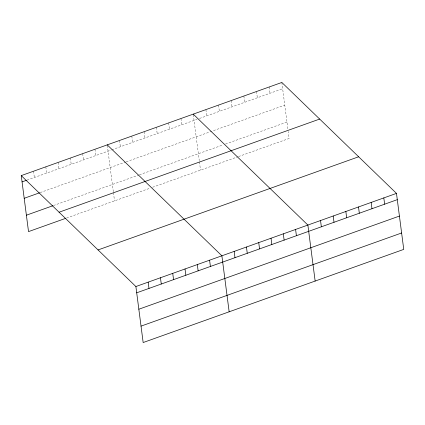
<?xml version="1.0" encoding="UTF-8"?>
<svg xmlns="http://www.w3.org/2000/svg" width="425" height="425" viewBox="0 0 425 425"><rect width="100%" height="100%" fill="white"/><g stroke="black" fill="none" stroke-linecap="round" stroke-linejoin="round"><path stroke-width="0.32" stroke-dasharray="2.12 1.59" d="M26.977 180.131L111.132 150.052M111.743 149.828L197.067 119.329M199.479 118.469L282.652 88.735M40.168 192.589L125.545 162.068M126.161 161.851L284.782 105.145M53.417 205.546L138.8 175.026M139.411 174.803L223.093 144.893M225.505 144.032L286.981 122.055M66.608 218.004L150.142 188.142M152.602 187.26L237.883 156.777M238.483 156.565L289.112 138.465L288.208 131.522M281.839 82.461L287.964 129.63M269.179 86.982L269.997 93.261M256.525 91.508L257.337 97.782M243.865 96.034L244.683 102.308M231.211 100.555L232.023 106.834M218.551 105.081L219.369 111.355M205.897 109.608L206.709 115.882M193.322 114.761L199.282 160.666M199.447 161.93L200.51 170.138M180.954 118.522L181.767 124.796M168.667 122.915L169.485 129.189M156.384 127.303L157.197 133.583M144.096 131.697L144.914 137.971M131.814 136.09L132.627 142.364M119.531 140.478L120.344 146.758M107.323 145.499L113.369 192.042M113.454 192.668L114.516 200.876M94.961 149.265L95.774 155.539M82.673 153.653L83.491 159.928M70.391 158.047L71.203 164.321M58.103 162.435L58.921 168.714M45.82 166.828L46.633 173.102M33.532 171.222L34.351 177.496"/><path stroke-width="0.64" d="M21.25 175.61L281.839 82.461L396.477 193.386L403.75 249.39L143.161 342.539L135.888 286.535L21.25 175.61L28.523 231.614L65.381 218.445M22.063 181.889L26.366 180.349M24.198 198.3L39.552 192.807M26.392 215.204L52.806 205.764M59.08 212.218L319.669 119.064M98.058 249.932L358.647 156.777M135.888 286.535L396.477 193.386M136.701 292.809L397.29 199.66M138.837 309.225L399.42 216.07M141.031 326.129L401.62 232.98M193.237 114.128L307.875 225.053L315.148 281.058M107.243 144.872L221.882 255.797L229.155 311.801M383.817 197.907L384.636 204.186M371.163 202.433L371.976 208.707M358.503 206.959L359.322 213.233M345.849 211.48L346.662 217.759M333.189 216.006L334.007 222.28M320.535 220.532L321.348 226.807M295.593 229.447L296.406 235.721M283.305 233.84L284.123 240.114M271.023 238.228L271.835 244.508M258.735 242.622L259.553 248.896M246.452 247.01L247.265 253.289M234.17 251.403L234.982 257.678M209.599 260.185L210.412 266.464M197.312 264.578L198.13 270.852M185.029 268.972L185.842 275.246M172.741 273.36L173.559 279.639M160.459 277.753L161.272 284.027M148.171 282.147L148.989 288.421"/></g></svg>
